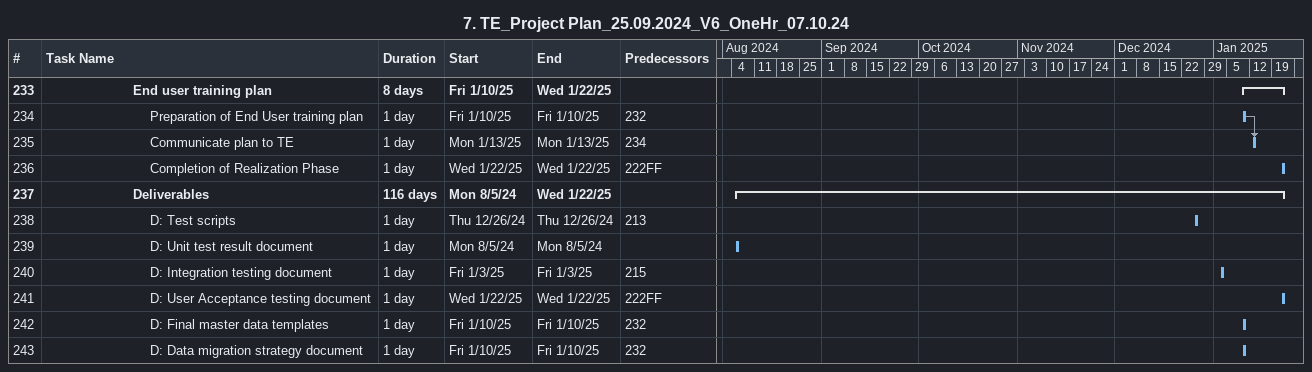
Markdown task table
7. TE_Project Plan_25.09.2024_V6_OneHr_07.10.24

| ID | Level | Task | Duration | Start | Finish | Predecessors |
|---|---|---|---|---|---|---|
| 233 | 6 | **End user training plan** | 8d | 2025-01-10 | 2025-01-22 |  |
| 234 | 7 | Preparation of End User training plan | 1d | 2025-01-10 | 2025-01-10 | 232 |
| 235 | 7 | Communicate plan to TE | 1d | 2025-01-13 | 2025-01-13 | 234 |
| 236 | 7 | Completion of Realization Phase | 1d | 2025-01-22 | 2025-01-22 | 222FF |
| 237 | 6 | **Deliverables** | 116d | 2024-08-05 | 2025-01-22 |  |
| 238 | 7 | D: Test scripts | 1d | 2024-12-26 | 2024-12-26 | 213 |
| 239 | 7 | D: Unit test result document | 1d | 2024-08-05 | 2024-08-05 |  |
| 240 | 7 | D: Integration testing document | 1d | 2025-01-03 | 2025-01-03 | 215 |
| 241 | 7 | D: User Acceptance testing document | 1d | 2025-01-22 | 2025-01-22 | 222FF |
| 242 | 7 | D: Final master data templates | 1d | 2025-01-10 | 2025-01-10 | 232 |
| 243 | 7 | D: Data migration strategy document | 1d | 2025-01-10 | 2025-01-10 | 232 |
